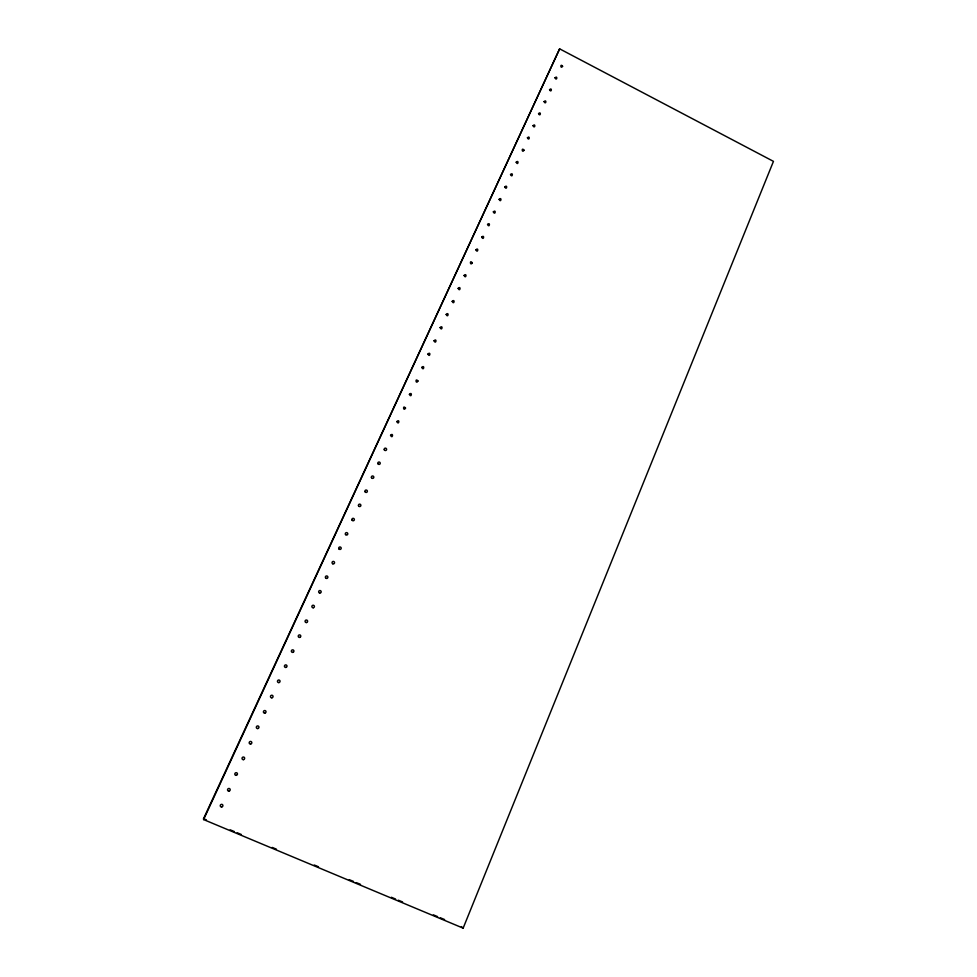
<?xml version="1.0" encoding="UTF-8"?>
<svg xmlns="http://www.w3.org/2000/svg" width="977" height="977" viewBox="0 0 977 977"><rect width="100%" height="100%" fill="white"/><g stroke="black" fill="none" stroke-linecap="round" stroke-linejoin="round"><path stroke-width="1.47" d="M463.147 928.15L773.454 161.364L559.638 48.85L203.546 818.689L203.607 819.569L463.147 928.15L461.413 926.587M203.607 819.569L559.638 48.85M203.546 818.689L206.355 819.862M230.169 829.827L234.382 831.586M237.179 832.758L241.38 834.517M272.217 847.425L276.418 849.184M314.264 865.011L318.465 866.77M349.29 879.679L353.503 881.437M356.3 882.61L360.501 884.368M391.337 897.265L395.538 899.023M398.347 900.196L402.548 901.954M433.373 914.863L437.586 916.621M440.383 917.794L444.584 919.552M562.605 66.253C560.603 69.819 559.931 62.675 562.605 66.253M549.562 89.664C551.309 93.743 552.53 86.758 549.562 89.664M555.021 77.794C556.756 81.86 557.977 74.911 555.021 77.794M538.559 113.588C540.305 117.692 541.539 110.657 538.559 113.588M544.079 101.596C545.825 105.687 547.047 98.677 544.079 101.596M524.038 150.189C521.987 153.914 521.291 146.562 524.038 150.189M527.433 137.769C529.204 141.897 530.438 134.789 527.433 137.769M533.015 125.654C534.773 129.77 536.007 122.687 533.015 125.654M510.531 174.517C512.314 178.693 513.56 171.488 510.531 174.517M516.198 162.206C517.969 166.359 519.214 159.19 516.198 162.206M499.113 199.345C500.908 203.546 502.166 196.267 499.113 199.345M504.828 186.9C506.623 191.089 507.881 183.847 504.828 186.9M487.56 224.441C489.367 228.667 490.637 221.327 487.56 224.441M493.348 211.862C495.156 216.064 496.414 208.76 493.348 211.862M472.294 262.789C470.169 266.697 469.448 259.076 472.294 262.789M475.897 249.807C477.716 254.057 478.999 246.644 475.897 249.807M481.746 237.093C483.554 241.319 484.836 233.943 481.746 237.093M458.152 288.374C459.996 292.66 461.291 285.137 458.152 288.374M464.099 275.441C465.931 279.715 467.226 272.241 464.099 275.441M446.171 314.423C448.016 318.746 449.322 311.162 446.171 314.423M452.18 301.368C454.024 305.667 455.319 298.119 452.18 301.368M434.044 340.778C435.913 345.125 437.232 337.456 434.044 340.778M440.126 327.564C441.983 331.899 443.289 324.279 440.126 327.564M417.973 380.993C415.775 385.109 415.03 377.195 417.973 380.993M421.795 367.413C423.676 371.785 424.995 364.055 421.795 367.413M427.938 354.053C429.807 358.412 431.126 350.719 427.938 354.053M405.528 408.068C403.318 412.233 402.561 404.258 405.528 408.068M409.4 394.342C411.293 398.75 412.624 390.947 409.4 394.342M390.556 435.315C392.473 439.76 393.816 431.834 390.556 435.315M396.87 421.575C398.787 426.009 400.13 418.132 396.87 421.575M384.266 449.738A1.221 1.185 33.8 0 0 386.342 450.116A1.221 1.185 33.8 0 0 385.597 448.162A1.221 1.185 33.8 0 0 384.266 449.738M377.879 463.623A1.221 1.197 33 0 0 379.955 464.002A1.221 1.197 33 0 0 379.21 462.036A1.221 1.197 33 0 0 377.879 463.623M371.455 477.594A1.233 1.209 31.9 0 0 373.544 477.973A1.233 1.209 31.9 0 0 372.799 475.994A1.233 1.209 31.9 0 0 371.455 477.594M364.995 491.639A1.233 1.209 30.4 0 0 367.096 492.017A1.233 1.209 30.4 0 0 366.338 490.039A1.233 1.209 30.4 0 0 364.995 491.639M358.498 505.768A1.233 1.221 28.3 0 0 360.598 506.135A1.233 1.221 28.3 0 0 359.854 504.144A1.233 1.221 28.3 0 0 358.498 505.768M351.964 519.972A1.233 1.221 24.9 0 0 354.077 520.338A1.233 1.221 24.9 0 0 353.32 518.347A1.233 1.221 24.9 0 0 351.964 519.972M345.54 534.553A1.246 1.233 19.3 0 0 347.678 534.358A1.246 1.233 19.3 0 0 346.432 532.612A1.246 1.233 19.3 0 0 345.54 534.553M339.153 549.159A1.246 1.233 9.2 0 0 341.181 548.415A1.246 1.233 9.2 0 0 339.507 547.047A1.246 1.233 9.2 0 0 339.153 549.159M332.778 563.79A1.246 1.246 -6.8 0 0 334.549 562.532A1.246 1.246 -6.8 0 0 332.583 561.641A1.246 1.246 -6.8 0 0 332.778 563.79M326.416 578.421A1.258 1.246 -22.1 0 0 327.796 576.748A1.258 1.246 -22.1 0 0 325.659 576.393A1.258 1.246 -22.1 0 0 326.416 578.421M319.687 593.039A1.258 1.258 -31.3 0 0 321.091 591.354A1.258 1.258 -31.3 0 0 318.929 591.012A1.258 1.258 -31.3 0 0 319.687 593.039M313.263 607.755A1.27 1.258 -36.5 0 0 314.179 605.764A1.27 1.258 -36.5 0 0 311.993 605.984A1.27 1.258 -36.5 0 0 313.263 607.755M306.46 622.544A1.282 1.258 -39.6 0 0 307.389 620.542A1.282 1.258 -39.6 0 0 305.19 620.774A1.282 1.258 -39.6 0 0 306.46 622.544M299.621 637.419A1.282 1.258 -41.6 0 0 300.55 635.404A1.282 1.258 -41.6 0 0 298.351 635.648A1.282 1.258 -41.6 0 0 299.621 637.419M292.746 652.392A1.295 1.27 -43.1 0 0 293.674 650.352A1.295 1.27 -43.1 0 0 291.464 650.609A1.295 1.27 -43.1 0 0 292.746 652.392M285.834 667.438A1.307 1.27 -44.1 0 0 286.762 665.398A1.307 1.27 -44.1 0 0 284.551 665.655A1.307 1.27 -44.1 0 0 285.834 667.438M278.872 682.581A1.307 1.27 -44.9 0 0 279.813 680.529A1.307 1.27 -44.9 0 0 277.578 680.786A1.307 1.27 -44.9 0 0 278.872 682.581M271.862 697.81A1.319 1.282 -45.6 0 0 272.815 695.746A1.319 1.282 -45.6 0 0 270.58 696.015A1.319 1.282 -45.6 0 0 271.862 697.81M264.828 713.137A1.331 1.282 -46.1 0 0 265.781 711.048A1.331 1.282 -46.1 0 0 263.534 711.329A1.331 1.282 -46.1 0 0 264.828 713.137M257.745 728.549A1.331 1.282 -46.5 0 0 258.71 726.448A1.331 1.282 -46.5 0 0 256.45 726.729A1.331 1.282 -46.5 0 0 257.745 728.549M250.613 744.047A1.343 1.282 -46.9 0 0 251.59 741.946A1.343 1.282 -46.9 0 0 249.318 742.227A1.343 1.282 -46.9 0 0 250.613 744.047M243.444 759.642A1.356 1.295 -47.2 0 0 244.421 757.529A1.356 1.295 -47.2 0 0 242.149 757.822A1.356 1.295 -47.2 0 0 243.444 759.642M236.239 775.335A1.356 1.295 -47.5 0 0 237.216 773.198A1.356 1.295 -47.5 0 0 234.932 773.503A1.356 1.295 -47.5 0 0 236.239 775.335M228.984 791.114A1.368 1.295 -47.7 0 0 229.961 788.976A1.368 1.295 -47.7 0 0 227.665 789.282A1.368 1.295 -47.7 0 0 228.984 791.114M221.681 806.99A1.38 1.307 -47.9 0 0 222.671 804.84A1.38 1.307 -47.9 0 0 220.375 805.158A1.38 1.307 -47.9 0 0 221.681 806.99"/></g></svg>
